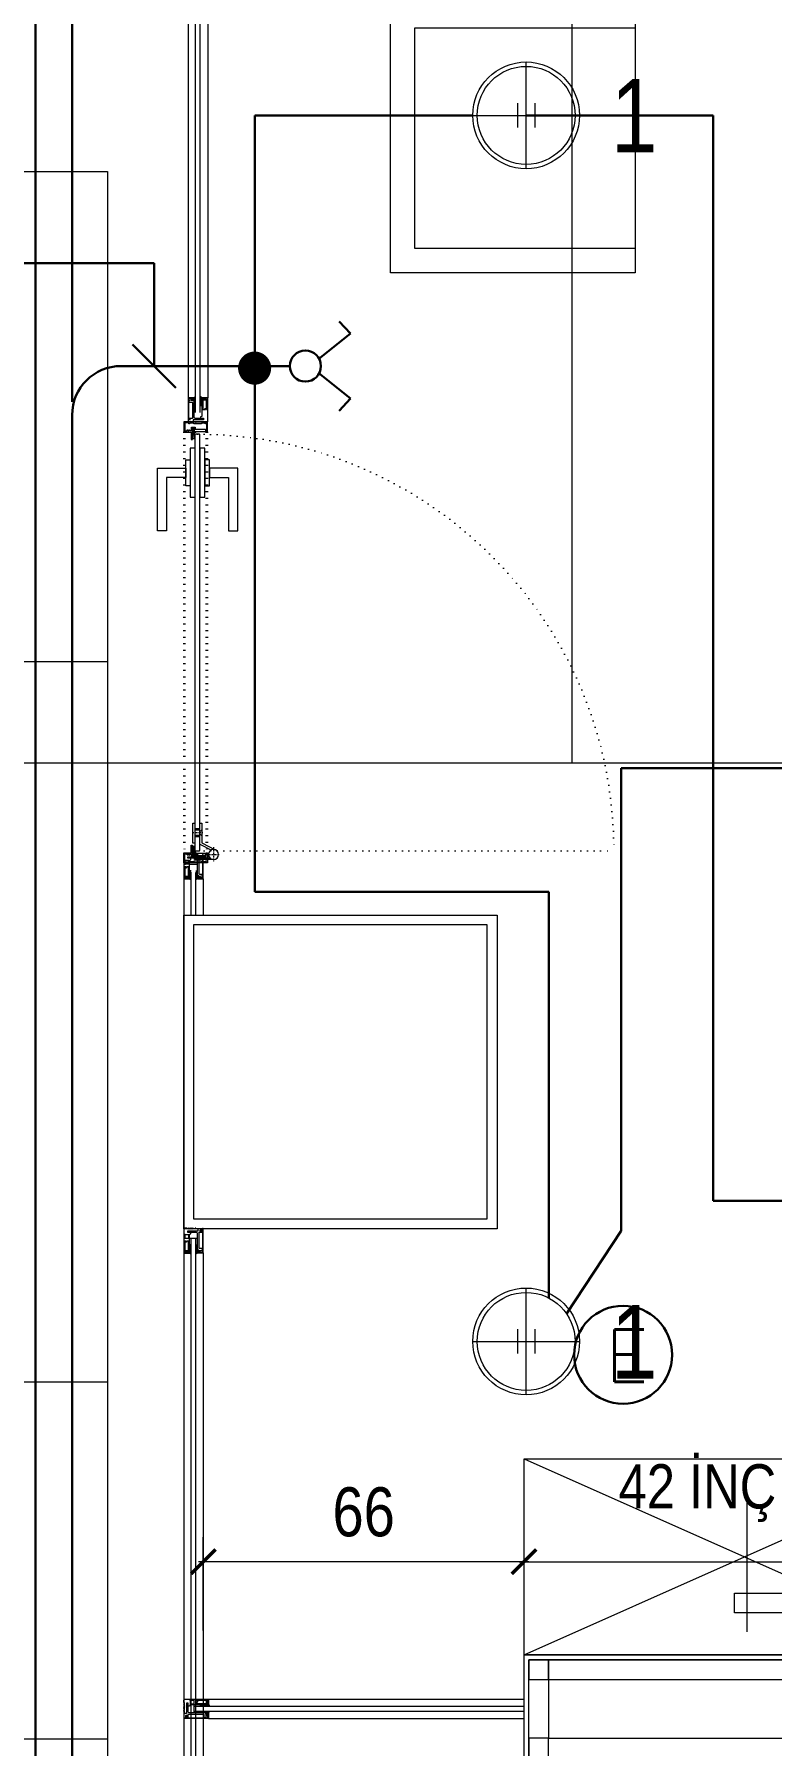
# Model space of a CAD drawing. Extents: x -9058 to 11890, y 0 to 7444.
# Drawn here: x 2442.5 to 2593.2, y 2808.3 to 3157.7 of the extents above; entities that cross this region are included whole.
import ezdxf
from ezdxf.enums import TextEntityAlignment as Align

# ---------------------------------------------------------------- set-up
doc = ezdxf.new("R2010")
doc.units = 0
doc.header["$LTSCALE"] = 10
doc.header["$MEASUREMENT"] = 0
doc.linetypes.add('DASHDOT', pattern=[1, 0.5, -0.25, 0, -0.25])
doc.linetypes.add('DOT2', pattern=[0.125, 0, -0.125])
doc.layers.get('0').update_dxf_attribs({"color": 9, "lineweight": 9})
for name, color, linetype, lineweight in [('01', 9, 'Continuous', 9), ('05', 9, 'Continuous', 9), ('06C', 9, 'Continuous', 9), ('06D', 9, 'Continuous', 9), ('07K', 8, 'Continuous', 9), ('10', 9, 'Continuous', 9), ('11', 9, 'Continuous', 9), ('14', 9, 'Continuous', 9), ('15', 9, 'Continuous', 9), ('20', 9, 'DOT2', 9), ('21_mahal200', 9, 'Continuous', 9), ('21_mahal200 @ 20', 9, 'Continuous', 9), ('31', 9, 'Continuous', 9), ('40A', 9, 'Continuous', 9), ('E-ACİL AYDINLATMA KİTİ', 7, 'Continuous', 30), ('E-KABLO', 7, 'Continuous', 30), ('E-KOMÜTATÖR ANAHTAR', 7, 'Continuous', 30), ('E-LİNYE', 7, 'Continuous', 30), ('E-YUKARI ÇIKAN HAT', 7, 'Continuous', 30)]:
    doc.layers.add(name, color=color, linetype=linetype, lineweight=lineweight)
doc.styles.add('Arial', font='arial.ttf', dxfattribs={"height": 2.5})
doc.styles.add('E-YAZI', font='txttw.shx')
doc.styles.add('MuuM_TEXT-STANDART', font='ARIALN.TTF')
doc.dimstyles.new('MuuM_DIM50', dxfattribs={"dimscale": 5, "dimtxt": 2, "dimasz": 1, "dimexe": 1, "dimexo": 1, "dimgap": 1, "dimtad": 1, "dimdec": 1, "dimrnd": 1, "dimdsep": 46, "dimtxsty": 'MuuM_TEXT-STANDART', "dimblk": 'ARCHTICK', "dimcen": 0, "dimdle": 0.2, "dimclrd": 256, "dimclre": 256, "dimclrt": 256, "dimadec": 0, "dimazin": 0, "dimtfac": 5, "dimtdec": 1, "dimtix": 1, "dimtmove": 2, "dimatfit": 3, "dimldrblk": 'DOT', "dimfxl": 5, "dimfxlon": 1, "dimtolj": 1, "dimlwd": -1, "dimlwe": -1, "dimarcsym": 0})
pattern_1 = [(45, (3387.24087, 5075.93023), (0.0883883476, -0.0883883476), []), (315, (3387.24087, 5075.93023), (-0.0883883476, -0.0883883476), [])]
pattern_2 = [(225, (-622.74313, -4865.77492), (-0.0883883476, 0.0883883476), []), (135, (-622.74313, -4865.77492), (0.0883883476, 0.0883883476), [])]

# ---------------------------------------------------------------- blocks, each defined once
blk = doc.blocks.new('0a_roomno2')
blk.add_lwpolyline([(30, -16), (0, -16), (0, 0), (30, 0)], close=True)
for points in [[(0, 0), (30, 0)], [(0, -5), (30, -5)], [(24, -5), (24, -16)]]:
    blk.add_lwpolyline(points)
at = {"layer": '40A'}
blk.add_lwpolyline([(0, 0), (30, 0)], dxfattribs=at)
at = {"style": 'Arial'}
blk.add_attdef('ODANO', (0, 1.505), '', height=3, dxfattribs=at)
blk.add_attdef('MEKANADI', text='', height=3, dxfattribs=at).set_placement((0.525, -4.75), align=Align.BOTTOM_LEFT)
at = {"style": 'MuuM_TEXT-STANDART', "width": 0.6}
for tag, p in [('YER01', (15, -7)), ('TAVAN01', (20.625, -7)), ('DUVAR01', (26.25, -7)), ('YER02', (15, -10.375)), ('TAVAN02', (20.625, -10.375)), ('DUVAR02', (26.25, -10.375)), ('YER03', (15, -13.75)), ('TAVAN03', (20.625, -13.75)), ('DUVAR03', (26.25, -13.75))]:
    blk.add_attdef(tag, text='', height=2.25, dxfattribs=at).set_placement(p, align=Align.MIDDLE_CENTER)
at = {"style": 'MuuM_TEXT-STANDART'}
blk.add_attdef('M2', text='', height=2.25, dxfattribs=at).set_placement((1.323, -7.805), align=Align.MIDDLE_LEFT)
at = {"style": 'MuuM_TEXT-STANDART', "width": 0.6}
blk.add_attdef('TEMIZTAVANYUKSEKLIGI', text='', height=2.25, dxfattribs=at).set_placement((2.7, -13.162), align=Align.MIDDLE_LEFT)
blk = doc.blocks.new('*U626')
at = {"layer": '21_mahal200 @ 20', "xscale": 20, "yscale": 20, "zscale": 20}
blk.add_blockref('0a_roomno2', (2072.35, 3328.89), dxfattribs=at)
blk = doc.blocks.new('profil')
at = {"layer": '10'}
h = blk.add_hatch(dxfattribs=at)
h.set_pattern_fill('NET', color=256, angle=495, style=0)
h.set_pattern_definition(pattern_1)
h.paths.add_polyline_path([(2783.08, 2903.22), (2783.02, 2903.22), (2782.98, 2903.33), (2782.98, 2903.38), (2783.01, 2903.38), (2783.01, 2903.5), (2782.72, 2903.5), (2782.72, 2903.38), (2782.75, 2903.38), (2782.71, 2903.22), (2782.62, 2903.23), (2782.45, 2902.86), (2782.56, 2902.86), (2782.56, 2902.9), (2782.72, 2903.1, 0.2599), (2782.8, 2902.86), (2783.04, 2902.86, 0.382682)])
h.paths.add_polyline_path([(2782.84, 2903.1), (2783.03, 2903.1, -2.16717)], flags=16)
h = blk.add_hatch(dxfattribs=at)
h.set_pattern_fill('NET', color=256, angle=495, style=0)
h.set_pattern_definition([(45, (3390.96807, 5084.14935), (0.0883883476, -0.0883883476), []), (315, (3390.96807, 5084.14935), (-0.0883883476, -0.0883883476), [])])
h.paths.add_polyline_path([(2784.25, 2903.18), (2784.25, 2902.86), (2783.21, 2902.86), (2783.21, 2903.18)])
h = blk.add_hatch(dxfattribs=at)
h.set_pattern_fill('NET', color=256, angle=495, style=0)
h.set_pattern_definition([(45, (3412.02047, 5081.69331), (0.0883883476, -0.0883883476), []), (315, (3412.02047, 5081.69331), (-0.0883883476, -0.0883883476), [])])
h.paths.add_polyline_path([(2787.7, 2903.43), (2787.7, 2902.36), (2787.52, 2902.36), (2787.52, 2903.43)])
h = blk.add_hatch(dxfattribs=at)
h.set_pattern_fill('NET', color=256, angle=495, style=0)
h.set_pattern_definition(pattern_1)
h.paths.add_polyline_path([(2783.08, 2901.46), (2783.02, 2901.46), (2782.98, 2901.35), (2782.98, 2901.3), (2783.01, 2901.3), (2783.01, 2901.18), (2782.72, 2901.18), (2782.72, 2901.3), (2782.75, 2901.3), (2782.71, 2901.46), (2782.62, 2901.45), (2782.45, 2901.82), (2782.56, 2901.82), (2782.56, 2901.78), (2782.72, 2901.59, -0.2599), (2782.8, 2901.82), (2783.04, 2901.82, -0.382682)])
h.paths.add_polyline_path([(2782.84, 2901.58), (2783.03, 2901.58, 2.16717)], flags=16)
h = blk.add_hatch(dxfattribs=at)
h.set_pattern_fill('NET', color=256, angle=495, style=0)
h.set_pattern_definition([(45, (3390.96807, 5077.64021), (0.0883883476, -0.0883883476), []), (315, (3390.96807, 5077.64021), (-0.0883883476, -0.0883883476), [])])
h.paths.add_polyline_path([(2784.25, 2901.82), (2784.25, 2901.53), (2783.21, 2901.53), (2783.21, 2901.82)])
for points in [[(2782.61, 2903.22), (2782.45, 2902.86)], [(2782.72, 2903.1), (2782.56, 2902.9), (2782.56, 2902.86)], [(2782.99, 2903.5), (2782.72, 2903.5)], [(2784.87, 2903.91), (2785.03, 2903.91), (2785.03, 2904.14), (2782.83, 2904.14), (2782.83, 2903.91), (2783.13, 2903.91), (2783.13, 2903.37), (2785.03, 2903.37)], [(2783.21, 2903.18), (2783.21, 2903.18), (2783.21, 2902.84)], [(2784.25, 2902.84), (2784.25, 2903.18)], [(2785.62, 2903.18), (2785.62, 2901.53)], [(2787.52, 2903.43), (2787.7, 2903.43), (2787.7, 2902.36)], [(2782.62, 2901.45), (2782.45, 2901.82)], [(2782.72, 2901.59), (2782.56, 2901.78), (2782.56, 2901.82)], [(2782.78, 2900.5), (2782.78, 2900.95), (2783.09, 2900.95), (2783.09, 2901.24), (2783.18, 2901.24), (2783.08, 2901.46), (2783.02, 2901.46), (2782.98, 2901.35), (2782.98, 2901.3), (2783.01, 2901.3), (2783.01, 2901.06), (2782.72, 2901.06), (2782.72, 2901.3), (2782.75, 2901.3), (2782.71, 2901.46), (2782.62, 2901.45), (2782.63, 2900.34), (2787.59, 2900.34)], [(2783.01, 2901.18), (2782.72, 2901.18)], [(2783.18, 2901.24), (2783.21, 2901.24), (2783.21, 2901.84)], [(2784.25, 2901.84), (2784.25, 2901.53)], [(2787.52, 2902.36), (2787.7, 2902.36)]]:
    blk.add_lwpolyline(points, dxfattribs=at)
for points in [[(2787.52, 2901.37), (2787.52, 2901.89), (2787.7, 2901.89), (2787.7, 2902.03), (2787.52, 2902.03), (2787.52, 2903.67), (2787.7, 2903.67), (2787.7, 2904.1), (2787.58, 2904.1), (2787.58, 2904.34), (2782.61, 2904.34), (2782.61, 2903.22), (2782.72, 2903.22), (2782.76, 2903.4), (2782.71, 2903.4), (2782.71, 2903.77), (2782.99, 2903.77), (2782.99, 2903.22), (2783.14, 2903.22), (2783.18, 2903.18), (2786.43, 2903.18), (2786.5, 2902.88), (2786.8, 2902.88), (2786.8, 2903.49), (2787.12, 2903.49), (2787.12, 2901.37)], [(2785.67, 2903.32), (2786.35, 2903.32), (2786.35, 2904.02), (2786.42, 2904.06), (2786.42, 2904.14), (2785.61, 2904.14), (2785.61, 2904.01), (2785.67, 2903.95)]]:
    blk.add_lwpolyline(points, close=True, dxfattribs=at)
for points in [[(2783.03, 2903.1), (2782.84, 2903.1, 1)], [(2785.03, 2903.37), (2785.03, 2903.79), (2784.87, 2903.79, -1), (2784.87, 2903.91, 1)], [(2787.13, 2900.85), (2787.13, 2900.49), (2782.81, 2900.49), (2782.81, 2900.46, -0.561743), (2782.73, 2900.45, -0.595966), (2782.78, 2900.5, 2.204878)], [(2783.03, 2901.58), (2782.84, 2901.58, -1)], [(2783.09, 2901.24), (2783.21, 2900.66, 0.833203), (2783.52, 2900.66, 0.447088)], [(2783.21, 2901.53), (2786.47, 2901.53, 0.414214), (2786.8, 2901.86), (2786.8, 2902.88)], [(2783.52, 2900.66), (2783.52, 2901.11, -0.414214), (2783.63, 2901.22), (2786.88, 2901.22), (2786.88, 2900.49)], [(2787.59, 2900.34), (2787.59, 2900.49), (2787.25, 2900.49), (2787.25, 2900.97, 1), (2787.04, 2900.97)], [(2787.04, 2900.97, 0.305404), (2787.13, 2900.85, 5.773092)]]:
    blk.add_lwpolyline(points, format="xyb", dxfattribs=at)
for centre, radius, start, end in [((2782.97, 2903.05), 0.253, 168.6676, 234.1258), ((2782.93, 2903.02), 0.125, 139.5402, 40.4598), ((2782.86, 2903.06), 0.273, 305.9738, 36.4289), ((2782.97, 2901.64), 0.253, 125.8742, 191.3324), ((2782.93, 2901.66), 0.125, 319.5402, 220.4598), ((2782.86, 2901.62), 0.273, 323.5711, 54.0262)]:
    blk.add_arc(centre, radius, start, end, dxfattribs=at)
blk = doc.blocks.new('g-kapı kolu-p')
for points in [[(11.85, 8.21), (-0.95, 8.21), (-0.95, 2.41), (0.95, 2.41), (0.95, 6.31), (11.85, 6.31), (11.85, 8.21)], [(11.85, -8.21), (-0.95, -8.21), (-0.95, -2.41), (0.95, -2.41), (0.95, -6.31), (11.85, -6.31), (11.85, -8.21)]]:
    blk.add_lwpolyline(points)
for points in [[(-5, 0.5), (5, 0.5), (5, 1.5), (-5, 1.5)], [(-2.65, 1.5), (2.65, 1.5), (2.65, 2.41), (-2.65, 2.41)], [(-5, -1.5), (5, -1.5), (5, -0.5), (-5, -0.5)], [(-2.65, -1.5), (2.65, -1.5), (2.65, -2.41), (-2.65, -2.41)]]:
    blk.add_lwpolyline(points, close=True)
blk = doc.blocks.new('k-cambölme-kapı-p')
at = {"layer": '10'}
h = blk.add_hatch(dxfattribs=at)
h.set_pattern_fill('NET', color=256, angle=135, style=0)
h.set_pattern_definition([(135, (3753.7029, 560.85184), (-0.0883883476, -0.0883883476), []), (225, (3753.7029, 560.85184), (0.0883883476, -0.0883883476), [])])
h.paths.add_polyline_path([(2.08, -0.06), (2.08, 0.02), (2.07, 0.04), (2.05, 0.07), (2.01, 0.09), (1.98, 0.1), (1.97, 0.1), (1.97, -0.29), (1.94, -0.29), (1.94, -0.43), (1.88, -0.49), (1.67, -0.49), (1.82, -0.29), (1.73, -0.29), (1.53, -0.5), (1.44, -0.5), (1.62, -0.32), (1.62, -0.29), (1.51, -0.29), (1.34, -0.42), (1.32, -0.44), (1.3, -0.48), (1.29, -0.51), (1.26, -0.57), (1.26, -0.31), (1.32, -0.29), (1.23, -0.29), (1.23, -0.53), (1.23, -0.59), (1.24, -0.62), (1.26, -0.64), (3.47, -0.64), (3.47, -0.58), (3.38, -0.35), (3.38, -0.3), (3.42, -0.25), (3.42, -0.2), (3.38, -0.16), (2.73, -0.16), (2.74, -0.2), (2.91, -0.2, -1), (2.91, -0.25)])
h.paths.add_polyline_path([(2.05, -0.18), (2.05, -0.21), (2.08, -0.23), (2.11, -0.24), (2.15, -0.25), (2.95, -0.27), (2.92, -0.29), (2.55, -0.29), (2.54, -0.31), (2.52, -0.33), (2.5, -0.34), (2.48, -0.34), (2.46, -0.34), (2.44, -0.32), (2.42, -0.3), (2.08, -0.3), (1.99, -0.11), (1.99, -0.07), (2.05, -0.07)], flags=16)
h.paths.add_polyline_path([(2.41, -0.34), (2.51, -0.5), (2.08, -0.5), (2.08, -0.34)], flags=16)
h.paths.add_polyline_path([(2.55, -0.33), (2.89, -0.33), (2.94, -0.33), (3.28, -0.34, 0.166992), (3.34, -0.55), (2.72, -0.55), (2.55, -0.36)], flags=16)
h.paths.add_polyline_path([(3.02, -0.22), (3.02, -0.2), (3.33, -0.2, 0.10606), (3.29, -0.33), (3.01, -0.27)], flags=16)
h = blk.add_hatch(dxfattribs=at)
h.set_pattern_fill('NET', color=256, angle=135, style=0)
h.set_pattern_definition([(45, (474.94443, 2280.71206), (0.0883883476, -0.0883883476), []), (315, (474.94443, 2280.71206), (-0.0883883476, -0.0883883476), [])])
h.paths.add_polyline_path([(87.27, -0.16), (87.26, -0.2), (87.09, -0.2, 1), (87.09, -0.25), (87.92, -0.25), (87.92, -0.01), (87.93, 0.03), (87.96, 0.05), (88, 0.07), (88.03, 0.07), (88.03, -0.29), (88.06, -0.29), (88.06, -0.43), (88.12, -0.49), (88.33, -0.49), (88.18, -0.29), (88.27, -0.29), (88.47, -0.5), (88.56, -0.5), (88.38, -0.32), (88.38, -0.29), (88.49, -0.29), (88.66, -0.42), (88.68, -0.44), (88.7, -0.48), (88.71, -0.51), (88.74, -0.57), (88.74, -0.31), (88.68, -0.29), (88.77, -0.29), (88.77, -0.53), (88.77, -0.59), (88.76, -0.62), (88.74, -0.64), (86.53, -0.64), (86.53, -0.58), (86.62, -0.35), (86.62, -0.3), (86.58, -0.25), (86.58, -0.2), (86.62, -0.16)])
h.paths.add_polyline_path([(87.28, -0.55), (87.45, -0.36), (87.45, -0.33), (87.11, -0.33), (87.06, -0.33), (87.03, -0.31), (86.99, -0.27), (86.98, -0.22), (86.98, -0.2), (86.67, -0.2, -0.292264), (86.66, -0.55)], flags=16)
h.paths.add_polyline_path([(87.48, -0.51), (87.59, -0.51), (87.53, -0.43)], flags=16)
h.paths.add_polyline_path([(87.56, -0.4), (87.69, -0.5), (87.92, -0.5), (87.92, -0.34), (87.59, -0.34)], flags=16)
h.paths.add_polyline_path([(87.62, -0.53), (87.71, -0.62), (87.71, -0.53)], flags=16)
at = {"layer": '10', "linetype": 'DASHDOT', "ltscale": 0.05}
for points in [[(3.22, 3.63), (0.2, 3.63)], [(1.71, 2.14), (1.71, 4.9)], [(6.13, 1.44), (6.13, -0.55)]]:
    blk.add_lwpolyline(points, dxfattribs=at)
at = {"layer": '10'}
for points in [[(0.69, 3.63), (0.69, 2.44)], [(4.07, 1.27), (2.67, 3.99)], [(1.82, 2.27), (0.16, 2.27), (0.16, 2.03), (0.38, 2.03), (0.38, 1.92), (0.22, 1.92), (0.22, 1.16), (0.35, 1.16), (0.35, -0.41), (0.22, -0.41), (0.22, -1.23), (0.36, -1.23), (0.36, -1.38), (0.16, -1.38), (0.16, -2.24), (1.82, -2.24), (1.82, -1.72), (1.62, -1.72), (1.62, -1.58), (1.82, -1.58), (1.82, -1.37), (1.61, -1.37), (1.61, -1.24), (1.74, -1.24), (1.74, -0.85), (1.06, -0.85), (1.06, -0.13), (1.5, -0.13), (1.5, 1.92), (1.57, 2.03), (1.82, 2.03), (1.82, 2.27)], [(0.69, 2.27), (0.69, -0.24), (1.06, -0.24)], [(1.06, 2.44), (1.06, 2.86)], [(1.06, -0.13), (1.06, 2.27)], [(1.5, 1.92), (1.06, 1.92)], [(1.17, 1.92), (1.17, -0.13)], [(2.91, -0.25), (2.08, -0.06), (2.08, 0.02), (2.07, 0.04), (2.05, 0.07), (2.01, 0.09), (1.98, 0.1), (1.97, 0.1)], [(3.84, 0.88), (2.63, 3.22)], [(8.14, 0.88), (8.14, 1.27), (4.07, 1.27)], [(5.3, 0.88), (5.3, -0.16)], [(5.5, 1.27), (5.77, 0.97), (5.77, 0.88)], [(5.59, 0.88), (5.59, -0.16)], [(6.76, 1.27), (6.49, 0.97), (6.49, 0.88)], [(6.67, 0.88), (6.67, -0.16)], [(6.96, 0.88), (6.96, -0.16)], [(87.09, -0.25), (87.92, -0.25), (87.92, -0.01), (87.93, 0.03), (87.96, 0.05), (88, 0.07), (88.03, 0.07)], [(88.18, 2.27), (89.84, 2.27), (89.84, 2.03), (89.62, 2.03), (89.62, 1.92), (89.78, 1.92), (89.78, 1.16), (89.65, 1.16), (89.65, -0.41), (89.78, -0.41), (89.78, -1.23), (89.64, -1.23), (89.64, -1.38), (89.84, -1.38), (89.84, -2.24), (88.18, -2.24), (88.18, -1.72), (88.38, -1.72), (88.38, -1.58), (88.18, -1.58), (88.18, -1.37), (88.39, -1.37), (88.39, -1.24), (88.26, -1.24), (88.26, -0.85), (88.94, -0.85), (88.94, -0.13), (88.5, -0.13), (88.5, 1.92), (88.43, 2.03), (88.18, 2.03), (88.18, 2.27)], [(2.05, -0.89), (3.59, -0.89), (3.59, -0.64), (1.23, -0.64), (1.23, -0.29), (1.97, -0.29)], [(1.62, -0.29), (1.62, -0.32), (1.44, -0.5), (1.53, -0.5), (1.73, -0.29)], [(1.82, -0.29), (1.67, -0.49), (1.88, -0.49), (1.94, -0.43), (1.94, -0.29)], [(3.34, -0.55), (2.72, -0.55), (2.55, -0.36), (2.55, -0.33), (2.89, -0.33), (2.94, -0.33)], [(3.28, -0.34), (3.28, -0.34), (2.94, -0.33)], [(3.01, -0.27), (3.02, -0.22), (3.02, -0.2), (3.33, -0.2)], [(3.01, -0.27), (3.29, -0.33), (3.29, -0.33)], [(4.06, -0.16), (4.06, -0.55), (8.14, -0.55)], [(8.14, -0.55), (8.14, -0.16)], [(87.95, -0.89), (86.41, -0.89), (86.41, -0.64), (88.77, -0.64), (88.77, -0.29), (88.03, -0.29)], [(87.59, -0.51), (87.53, -0.43), (87.48, -0.51), (87.59, -0.51)], [(88.18, -0.29), (88.33, -0.49), (88.12, -0.49), (88.06, -0.43), (88.06, -0.29)], [(88.38, -0.29), (88.38, -0.32), (88.56, -0.5), (88.47, -0.5), (88.27, -0.29)]]:
    blk.add_lwpolyline(points, dxfattribs=at)
for points in [[(1.97, -0.29), (1.97, 2.13), (2.05, 2.13), (2.05, 2.28, 0.414214), (1.89, 2.44), (0.08, 2.44, 0.414214), (0, 2.36), (0, -2.36, 0.414214), (0.08, -2.44), (2.05, -2.44), (2.05, -2.25), (2.05, -2.23), (2.05, -2.23), (2.05, -2.23), (2.05, -2.23), (2.05, -2.23), (2.05, -0.89)], [(88.03, -0.29), (88.03, 2.13), (87.95, 2.13), (87.95, 2.28, -0.414214), (88.11, 2.44), (89.92, 2.44, -0.414214), (90, 2.36), (90, -2.36, -0.414214), (89.92, -2.44), (87.95, -2.44), (87.95, -2.25), (87.95, -2.23), (87.95, -2.23), (87.95, -2.23), (87.95, -2.23), (87.95, -2.23), (87.95, -0.89)], [(1.51, -0.29), (1.34, -0.42), (1.32, -0.44), (1.3, -0.48), (1.29, -0.51), (1.26, -0.57), (1.26, -0.31), (1.32, -0.29), (1.23, -0.29), (1.23, -0.53), (1.23, -0.59), (1.24, -0.62), (1.26, -0.64), (3.47, -0.64), (3.47, -0.58), (3.38, -0.35), (3.38, -0.3), (3.42, -0.25), (3.42, -0.2), (3.38, -0.16), (2.73, -0.16), (2.74, -0.2), (2.91, -0.2, -1), (2.91, -0.25, -1)], [(88.49, -0.29), (88.66, -0.42), (88.68, -0.44), (88.7, -0.48), (88.71, -0.51), (88.74, -0.57), (88.74, -0.31), (88.68, -0.29), (88.77, -0.29), (88.77, -0.53), (88.77, -0.59), (88.76, -0.62), (88.74, -0.64), (86.53, -0.64), (86.53, -0.58), (86.62, -0.35), (86.62, -0.3), (86.58, -0.25), (86.58, -0.2), (86.62, -0.16), (87.27, -0.16), (87.26, -0.2), (87.09, -0.2, 1), (87.09, -0.25, 1)], [(86.66, -0.55), (87.28, -0.55), (87.45, -0.36), (87.45, -0.33), (87.11, -0.33), (87.06, -0.33), (87.03, -0.31), (86.99, -0.27), (86.98, -0.22), (86.98, -0.2), (86.67, -0.2, 1)]]:
    blk.add_lwpolyline(points, format="xyb", dxfattribs=at)
for points in [[(1.99, -0.07), (2.05, -0.07), (2.05, -0.18), (2.05, -0.21), (2.08, -0.23), (2.11, -0.24), (2.15, -0.25), (2.95, -0.27), (2.92, -0.29), (2.55, -0.29), (2.54, -0.31), (2.52, -0.33), (2.5, -0.34), (2.48, -0.34), (2.46, -0.34), (2.44, -0.32), (2.42, -0.3), (2.08, -0.3), (1.99, -0.11)], [(2.08, -0.5), (2.08, -0.34), (2.41, -0.34), (2.51, -0.5), (2.51, -0.5)], [(87.92, -0.5), (87.92, -0.34), (87.59, -0.34), (87.56, -0.4), (87.69, -0.5)], [(87.62, -0.53), (87.71, -0.53), (87.71, -0.62)]]:
    blk.add_lwpolyline(points, close=True, dxfattribs=at)
blk.add_circle((1.71, 3.65), 1.02, dxfattribs=at)
for centre, start, end in [((3.6, -0.37), 176.143, 214.0649), ((3.6, -0.37), 148.8979, 173.1144), ((86.4, -0.37), 325.9351, 31.1021)]:
    blk.add_arc(centre, 0.322, start, end, dxfattribs=at)
at = {"layer": '15', "linetype": 'DOT2'}
blk.add_lwpolyline([(2.48, 0.36), (2.48, 85.36)], dxfattribs=at)
at = {"layer": '15'}
blk.add_lwpolyline([(2.58, 0.88), (87.42, 0.88), (87.52, 0.78), (87.52, -0.05), (87.42, -0.16), (2.58, -0.16), (2.58, -0.16), (2.48, -0.05), (2.48, 0.78), (2.58, 0.88)], dxfattribs=at)
at = {"layer": '15', "linetype": 'DOT2'}
blk.add_arc((2.48, 0.36), 85.04, 0, 90, dxfattribs=at)
at = {"layer": '20'}
for p, q in [((87.95, 2.43), (2.05, 2.43)), ((87.95, 2.13), (2.05, 2.13)), ((87.95, -2.23), (2.05, -2.23)), ((87.95, -2.44), (2.05, -2.44))]:
    blk.add_line(p, q, dxfattribs=at)
at = {"layer": '06C', "xscale": -1}
blk.add_blockref('g-kapı kolu-p', (79.64, 0.38), dxfattribs=at)
blk = doc.blocks.new('*U640')
at = {"layer": '21_mahal200 @ 20', "xscale": 20, "yscale": 20, "zscale": 20}
blk.add_blockref('0a_roomno2', (1857.47, 2882.62), dxfattribs=at)
blk = doc.blocks.new('p-porsche_mobilya_3')
for points in [[(2609.73, 4465.4), (2609.73, 4285.4), (2514.73, 4285.4), (2514.73, 4465.4)], [(2514.73, 4465.4), (2654.73, 4465.4), (2654.73, 4420.4), (2609.73, 4420.4)], [(2484.59, 4377.5), (2439.59, 4377.5), (2439.59, 4422.5), (2484.59, 4422.5)], [(2609.73, 4420.4), (2514.73, 4420.4), (2514.73, 4420.4)]]:
    blk.add_lwpolyline(points)
for points in [[(2609.73, 4420.4), (2654.73, 4420.4), (2654.73, 4465.4), (2514.73, 4465.4), (2514.73, 4285.4), (2609.73, 4285.4)], [(2434.59, 4427.5), (2484.59, 4427.5), (2484.59, 4372.5), (2434.59, 4372.5)]]:
    blk.add_lwpolyline(points, close=True)
blk = doc.blocks.new('*U641')
at = {"layer": '21_mahal200 @ 20', "xscale": 20, "yscale": 20, "zscale": 20}
blk.add_blockref('0a_roomno2', (1857.47, 3129.66), dxfattribs=at)
blk = doc.blocks.new('dfsdfsdfsdaaa')
at = {"layer": '10'}
for points in [[(1902.06, -1516.14), (1902.06, -1520.14), (1906.06, -1520.14), (1906.06, -1516.14)], [(1906.06, -1520.14), (1961.06, -1520.14), (1961.06, -1516.14), (1906.06, -1516.14)], [(1961.06, -1516.14), (1961.06, -1520.14), (1965.06, -1520.14), (1965.06, -1516.14)], [(1965.06, -1520.14), (2021.06, -1520.14), (2021.06, -1516.14), (1965.06, -1516.14)], [(2021.06, -1516.14), (2021.06, -1520.14), (2025.06, -1520.14), (2025.06, -1516.14)], [(2025.06, -1520.14), (2076.06, -1520.14), (2076.06, -1516.14), (2025.06, -1516.14)], [(2076.06, -1516.14), (2076.06, -1520.14), (2080.06, -1520.14), (2080.06, -1516.14)], [(1902.06, -1520.14), (1906.06, -1520.14), (1906.06, -1532.14), (1902.06, -1532.14)], [(1961.06, -1520.14), (1965.06, -1520.14), (1965.06, -1532.14), (1961.06, -1532.14)], [(2021.06, -1520.14), (2025.06, -1520.14), (2025.06, -1532.14), (2021.06, -1532.14)], [(2076.06, -1520.14), (2080.06, -1520.14), (2080.06, -1532.14), (2076.06, -1532.14)], [(1902.06, -1532.14), (1902.06, -1536.14), (1906.06, -1536.14), (1906.06, -1532.14)], [(1906.06, -1532.14), (1961.06, -1532.14), (1961.06, -1536.14), (1906.06, -1536.14)], [(1961.06, -1532.14), (1961.06, -1536.14), (1965.06, -1536.14), (1965.06, -1532.14)], [(1965.06, -1532.14), (2021.06, -1532.14), (2021.06, -1536.14), (1965.06, -1536.14)], [(2021.06, -1532.14), (2021.06, -1536.14), (2025.06, -1536.14), (2025.06, -1532.14)], [(2025.06, -1532.14), (2076.06, -1532.14), (2076.06, -1536.14), (2025.06, -1536.14)], [(2076.06, -1532.14), (2076.06, -1536.14), (2080.06, -1536.14), (2080.06, -1532.14)]]:
    blk.add_lwpolyline(points, close=True, dxfattribs=at)
at = {"layer": '11'}
for points in [[(1901.06, -1515.14), (2081.06, -1515.14), (2081.06, -1537.14), (1901.06, -1537.14)], [(1902.06, -1516.14), (2080.06, -1516.14), (2080.06, -1536.14), (1902.06, -1536.14)]]:
    blk.add_lwpolyline(points, close=True, dxfattribs=at)
blk = doc.blocks.new('_ArchTick')
at = {"color": 0, "linetype": 'ByBlock', "const_width": 0.15}
blk.add_lwpolyline([(-0.5, -0.5), (0.5, 0.5)], dxfattribs=at)
blk = doc.blocks.new('*D377')
at = {"transparency": 16777216}
for p, q in [((2477.06, 2831.87), (2477.06, 2850.91)), ((2542.56, 2831.87), (2542.56, 2850.91)), ((2543.56, 2845.91), (2476.06, 2845.91))]:
    blk.add_line(p, q, dxfattribs=at)
at = {"transparency": 16777216, "xscale": 5, "yscale": 5, "zscale": 5, "rotation": 180}
blk.add_blockref('_ArchTick', (2477.06, 2845.91), dxfattribs=at)
at = {"transparency": 16777216, "xscale": 5, "yscale": 5, "zscale": 5}
blk.add_blockref('_ArchTick', (2542.56, 2845.91), dxfattribs=at)
at = {"transparency": 16777216, "insert": (2509.81, 2856.02), "char_height": 10, "attachment_point": 5, "style": 'MuuM_TEXT-STANDART'}
blk.add_mtext('\\A1;66', dxfattribs=at)
blk = doc.blocks.new('_Dot')
at = {"color": 0, "linetype": 'ByBlock', "lineweight": -2}
blk.add_line((-0.5, 0), (-1, 0), dxfattribs=at)
at = {"color": 0, "linetype": 'ByBlock', "const_width": 0.5}
blk.add_lwpolyline([(-0.25, 0, 1), (0.25, 0, 1)], format="xyb", close=True, dxfattribs=at)
blk = doc.blocks.new('DOT')
at = {"color": 0, "linetype": 'ByBlock'}
blk.add_line((-0.5, 0), (-1, 0), dxfattribs=at)
at = {"color": 0, "linetype": 'ByBlock', "const_width": 0.5}
blk.add_lwpolyline([(-0.25, 0, 1), (0.25, 0, 1)], format="xyb", close=True, dxfattribs=at)
blk = doc.blocks.new('*D378')
at = {"transparency": 16777216}
for p, q in [((2542.56, 2831.87), (2542.56, 2850.91)), ((2722.56, 2831.87), (2722.56, 2850.91)), ((2541.56, 2845.91), (2723.56, 2845.91))]:
    blk.add_line(p, q, dxfattribs=at)
at = {"transparency": 16777216, "xscale": 5, "yscale": 5, "zscale": 5, "rotation": 180}
blk.add_blockref('_ArchTick', (2542.56, 2845.91), dxfattribs=at)
at = {"transparency": 16777216, "xscale": 5, "yscale": 5, "zscale": 5}
blk.add_blockref('_ArchTick', (2722.56, 2845.91), dxfattribs=at)
at = {"transparency": 16777216, "insert": (2632.56, 2856.02), "char_height": 10, "attachment_point": 5, "style": 'MuuM_TEXT-STANDART'}
blk.add_mtext('\\A1;180', dxfattribs=at)
blk = doc.blocks.new('zazazas')
at = {"layer": '05'}
for points in [[(1478.24, 2878.15), (1518.24, 2878.15), (1518.24, 2788.15), (1478.24, 2788.15)], [(1478.24, 2788.15), (1518.24, 2788.15), (1518.24, 2698.15), (1478.24, 2698.15)]]:
    blk.add_lwpolyline(points, close=True, dxfattribs=at)
for points in [[(1478.24, 2878.15), (1518.24, 2788.15)], [(1518.24, 2878.15), (1478.24, 2788.15)], [(1478.24, 2788.15), (1518.24, 2698.15)], [(1478.24, 2698.15), (1518.24, 2788.15)]]:
    blk.add_lwpolyline(points, dxfattribs=at)
blk = doc.blocks.new('0_downlight')
for p, q in [((0, -10.9), (0, 10.9)), ((-10.9, 0), (10.9, 0)), ((-1.75, 2.5), (-1.75, -2.5)), ((-1.75, 0), (1.75, 0)), ((1.75, 2.5), (1.75, -2.5))]:
    blk.add_line(p, q)
for radius in [10.9, 10]:
    blk.add_circle((0, 0), radius)
blk = doc.blocks.new('100_KOMÜTATÖR ANAHTAR')
at = {"layer": 'E-KOMÜTATÖR ANAHTAR', "color": 4}
for p, q in [((-1.695, 5.522), (-2.326, 4.922)), ((-0.372, 3.863), (-1.695, 5.522)), ((0.372, 3.863), (1.695, 5.522)), ((1.695, 5.522), (2.326, 4.922)), ((0, 2.353), (0, 0))]:
    blk.add_line(p, q, dxfattribs=at)
blk.add_circle((0, 3.163), 0.81, dxfattribs=at)
blk = doc.blocks.new('100_ACİL AYDINLATMA KİTİ')
at = {"layer": 'E-ACİL AYDINLATMA KİTİ', "color": 3}
blk.add_circle((0, 0), 1.251, dxfattribs=at)
at = {"layer": 'E-ACİL AYDINLATMA KİTİ', "color": 3, "style": 'E-YAZI'}
blk.add_text('E', height=1.34, dxfattribs=at).set_placement((-0.448, -0.694))

msp = doc.modelspace()

# ---------------------------------------------------------------- hatches: boundary and pattern name
at = {"layer": '10'}
h = msp.add_hatch(dxfattribs=at)
h.set_pattern_fill('NET', color=256, angle=315, style=0)
h.set_pattern_definition(pattern_2)
h.paths.add_polyline_path([(2475.06, 3083.04), (2475.06, 3083.09), (2474.95, 3083.13), (2474.91, 3083.13), (2474.91, 3083.11), (2474.78, 3083.11), (2474.78, 3083.4), (2474.91, 3083.4), (2474.91, 3083.36), (2475.06, 3083.41), (2475.05, 3083.49), (2475.42, 3083.67), (2475.42, 3083.56), (2475.38, 3083.56), (2475.19, 3083.4, -0.2599), (2475.42, 3083.32), (2475.42, 3083.07, -0.382682)])
h.paths.add_polyline_path([(2475.18, 3083.28), (2475.18, 3083.09, 2.16717)], flags=16)
h = msp.add_hatch(dxfattribs=at)
h.set_pattern_fill('NET', color=256, angle=315, style=0)
h.set_pattern_definition([(225, (-626.47033, -4867.4849), (-0.0883883476, 0.0883883476), []), (135, (-626.47033, -4867.4849), (0.0883883476, 0.0883883476), [])])
h.paths.add_polyline_path([(2475.42, 3081.87), (2475.13, 3081.87), (2475.13, 3082.9), (2475.42, 3082.9)])
h = msp.add_hatch(dxfattribs=at)
h.set_pattern_fill('NET', color=256, angle=315, style=0)
h.set_pattern_definition(pattern_2)
h.paths.add_polyline_path([(2476.83, 3083.04), (2476.83, 3083.09), (2476.93, 3083.13), (2476.98, 3083.13), (2476.98, 3083.11), (2477.1, 3083.11), (2477.1, 3083.4), (2476.98, 3083.4), (2476.98, 3083.36), (2476.83, 3083.41), (2476.84, 3083.49), (2476.46, 3083.67), (2476.46, 3083.56), (2476.51, 3083.56), (2476.7, 3083.4, 0.2599), (2476.46, 3083.32), (2476.46, 3083.07, 0.382682)])
h.paths.add_polyline_path([(2476.7, 3083.28), (2476.7, 3083.09, -2.16717)], flags=16)
h = msp.add_hatch(dxfattribs=at)
h.set_pattern_fill('NET', color=256, angle=315, style=0)
h.set_pattern_definition([(225, (-626.47033, -4873.99405), (-0.0883883476, 0.0883883476), []), (135, (-626.47033, -4873.99405), (0.0883883476, 0.0883883476), [])])
h.paths.add_polyline_path([(2476.78, 3081.87), (2476.46, 3081.87), (2476.46, 3082.9), (2476.78, 3082.9)])

# ---------------------------------------------------------------- linework, layer by layer
msp.add_lwpolyline([(2588.15, 2831.6), (2588.15, 2858.87)])
at = {"layer": '01'}
msp.add_lwpolyline([(2475.06, 2915.87), (2535.06, 2915.87), (2535.06, 2975.87), (2475.06, 2975.87)], close=True, dxfattribs=at)
at = {"layer": '05', "color": 1}
msp.add_lwpolyline([(2679.56, 2835.47), (2585.56, 2835.47), (2585.56, 2839.47), (2679.56, 2839.47), (2679.56, 2835.47)], dxfattribs=at)
at = {"layer": '06D'}
for p, q in [((2473.95, 3213.49), (2473.95, 3083.49)), ((2477.95, 3213.49), (2477.95, 3083.49)), ((2473.06, 2985.29), (2473.06, 2365.87)), ((2477.06, 2985.3), (2477.06, 2977.87)), ((2477.06, 2908.92), (2477.06, 2369.87)), ((2478.13, 2817.87), (2542.56, 2817.87)), ((2478.13, 2813.87), (2542.56, 2813.87))]:
    msp.add_line(p, q, dxfattribs=at)
at = {"layer": '10'}
for points in [[(2474.1, 3083.34), (2474.55, 3083.34), (2474.55, 3083.02), (2474.84, 3083.02), (2474.84, 3082.94), (2475.06, 3083.04), (2475.06, 3083.09), (2474.95, 3083.13), (2474.91, 3083.13), (2474.91, 3083.11), (2474.66, 3083.11), (2474.66, 3083.4), (2474.91, 3083.4), (2474.91, 3083.36), (2475.06, 3083.41), (2475.05, 3083.49), (2473.95, 3083.49), (2473.95, 3078.53)], [(2474.78, 3083.11), (2474.78, 3083.4)], [(2474.84, 3082.94), (2474.84, 3082.9), (2475.44, 3082.9)], [(2475.05, 3083.49), (2475.42, 3083.67)], [(2475.44, 3081.87), (2475.13, 3081.87)], [(2475.19, 3083.4), (2475.38, 3083.56), (2475.42, 3083.56)], [(2476.78, 3082.9), (2476.78, 3082.9), (2476.44, 3082.9)], [(2476.44, 3081.87), (2476.78, 3081.87)], [(2476.82, 3083.5), (2476.46, 3083.67)], [(2476.7, 3083.4), (2476.51, 3083.56), (2476.46, 3083.56)], [(2477.51, 3081.24), (2477.51, 3081.09), (2477.74, 3081.09), (2477.74, 3083.29), (2477.51, 3083.29), (2477.51, 3082.99), (2476.97, 3082.99), (2476.97, 3081.09)], [(2477.1, 3083.13), (2477.1, 3083.4)]]:
    msp.add_lwpolyline(points, dxfattribs=at)
for points in [[(2474.45, 3078.99), (2474.09, 3078.99), (2474.09, 3083.3), (2474.06, 3083.3, -0.561743), (2474.05, 3083.39, -0.595966), (2474.1, 3083.34, 2.204878)], [(2474.27, 3082.59), (2474.72, 3082.59, -0.414214), (2474.82, 3082.49), (2474.82, 3079.24), (2474.09, 3079.24)], [(2474.84, 3083.02), (2474.26, 3082.91, 0.833203), (2474.27, 3082.59, 0.447088)], [(2475.13, 3082.9), (2475.13, 3079.65, 0.414214), (2475.46, 3079.32), (2476.49, 3079.32)], [(2475.18, 3083.09), (2475.18, 3083.28, -1)], [(2476.7, 3083.09), (2476.7, 3083.28, 1)], [(2476.97, 3081.09), (2477.39, 3081.09), (2477.39, 3081.24, -1), (2477.51, 3081.24, 1)]]:
    msp.add_lwpolyline(points, format="xyb", dxfattribs=at)
msp.add_lwpolyline([(2474.97, 3078.6), (2475.49, 3078.6), (2475.49, 3078.42), (2475.63, 3078.42), (2475.63, 3078.6), (2477.27, 3078.6), (2477.27, 3078.42), (2477.71, 3078.42), (2477.71, 3078.54), (2477.95, 3078.54), (2477.95, 3083.5), (2476.82, 3083.5), (2476.82, 3083.4), (2477, 3083.35), (2477, 3083.4), (2477.38, 3083.4), (2477.38, 3083.13), (2476.83, 3083.13), (2476.83, 3082.97), (2476.78, 3082.94), (2476.78, 3079.69), (2476.49, 3079.62), (2476.49, 3079.32), (2477.09, 3079.32), (2477.09, 3079), (2474.97, 3079)], close=True, dxfattribs=at)
for centre, radius, start, end in [((2475.22, 3083.26), 0.273, 233.5711, 324.0262), ((2475.26, 3083.18), 0.125, 229.5402, 130.4598), ((2475.24, 3083.15), 0.253, 35.8742, 101.3324), ((2476.65, 3083.15), 0.253, 78.6676, 144.1258), ((2476.66, 3083.26), 0.273, 215.9738, 306.4289), ((2476.62, 3083.18), 0.125, 49.5402, 310.4598)]:
    msp.add_arc(centre, radius, start, end, dxfattribs=at)
at = {"layer": '14'}
msp.add_lwpolyline([(2473.06, 2977.87), (2537.06, 2977.87), (2537.06, 2913.87), (2473.06, 2913.87)], close=True, dxfattribs=at)
at = {"layer": '15'}
for p, q in [((2475.44, 3080.5), (2475.44, 3215.69)), ((2476.44, 3080.5), (2476.44, 3215.69)), ((2474.56, 2977.87), (2474.56, 2986.58)), ((2475.56, 2977.87), (2475.56, 2986.58)), ((2474.56, 2367.37), (2474.56, 2911.91)), ((2475.56, 2367.37), (2475.56, 2911.91)), ((2542.56, 2816.37), (2475.14, 2816.37)), ((2475.14, 2815.37), (2542.56, 2815.37))]:
    msp.add_line(p, q, dxfattribs=at)
at = {"layer": 'E-KABLO', "color": 6}
for p, q in [((2442.76, 3239.92), (2442.76, 2748.72)), ((2450.26, 3232.91), (2450.26, 3082.62)), ((2487.61, 3141.12), (2487.61, 2982.64)), ((2532.09, 3141.12), (2487.61, 3141.12)), ((2581.19, 3141.12), (2542.99, 3141.12)), ((2581.19, 2919.56), (2581.19, 3141.12)), ((2450.26, 3079.96), (2450.26, 2748.72)), ((2562.41, 3007.85), (2733.86, 3007.85)), ((2562.41, 2913.46), (2562.41, 3007.85)), ((2487.61, 2982.64), (2547.62, 2982.64)), ((2547.62, 2982.64), (2547.62, 2899.74)), ((2722.95, 2919.56), (2581.19, 2919.56)), ((2551.25, 2896.51), (2562.41, 2913.46))]:
    msp.add_line(p, q, dxfattribs=at)
at = {"layer": 'E-KABLO'}
msp.add_line((2485.5, 3089.96), (2460.26, 3089.96), dxfattribs=at)
msp.add_arc((2460.26, 3079.96), 10, 90, 180, dxfattribs=at)
at = {"layer": 'E-LİNYE', "color": 7, "linetype": 'Continuous'}
for p, q in [((2430.67, 3110.96), (2467.02, 3110.96)), ((2467.02, 3089.96), (2467.02, 3110.96)), ((2471.44, 3085.54), (2462.6, 3094.38))]:
    msp.add_line(p, q, dxfattribs=at)
at = {"layer": 'E-YUKARI ÇIKAN HAT', "color": 4, "linetype": 'Continuous', "const_width": 3.38}
msp.add_lwpolyline([(2485.85, 3089.53, 1), (2489.23, 3089.53, 1)], format="xyb", close=True, dxfattribs=at)

# ---------------------------------------------------------------- block references
at = {"rotation": 90}
for name, p in [('profil', (5377.4, 202.68)), ('profil', (5377.4, 126.3)), ('zazazas', (5420.71, 1348.63))]:
    msp.add_blockref(name, p, dxfattribs=at)
msp.add_blockref('dfsdfsdfsdaaa', (641.5, 4342.01))
at = {"xscale": -1}
msp.add_blockref('profil', (5260.76, -86.47), dxfattribs=at)
at = {"layer": '05'}
msp.add_blockref('p-porsche_mobilya_3', (80.7, -1263.54), dxfattribs=at)
at = {"layer": '07K', "xscale": -1, "rotation": 270}
msp.add_blockref('k-cambölme-kapı-p', (2475.5, 2988.54), dxfattribs=at)
at = {"layer": '21_mahal200', "color": 6}
for name in ['*U626', '*U641', '*U640']:
    msp.add_blockref(name, (0, 0), dxfattribs=at)
at = {"layer": '31'}
ref = msp.add_blockref('0_downlight', (2542.99, 3141.12), dxfattribs=at)
ref.add_attrib('AYDINLATMA', '1', (2560.28, 3133.55), dxfattribs={"layer": '0', "height": 15, "style": 'MuuM_TEXT-STANDART'})
ref = msp.add_blockref('0_downlight', (2542.99, 2890.87), dxfattribs=at)
ref.add_attrib('AYDINLATMA', '1', (2560.28, 2883.3), dxfattribs={"layer": '0', "height": 15, "style": 'MuuM_TEXT-STANDART'})
at = {"layer": 'E-ACİL AYDINLATMA KİTİ', "xscale": 8, "yscale": 8, "zscale": 8}
msp.add_blockref('100_ACİL AYDINLATMA KİTİ', (2562.79, 2888.14), dxfattribs=at)
at = {"layer": 'E-KOMÜTATÖR ANAHTAR', "xscale": -3.919999999999999, "yscale": 3.919999999999999, "zscale": 3.919999999999999, "rotation": 270}
msp.add_blockref('100_KOMÜTATÖR ANAHTAR', (2485.5, 3089.96), dxfattribs=at)

# ---------------------------------------------------------------- texts
at = {"style": 'MuuM_TEXT-STANDART'}
msp.add_text('42 İNÇ TV', height=9.028, dxfattribs=at).set_placement((2561.88, 2856.77))

# ---------------------------------------------------------------- dimensions: what is measured, and where the dimension line sits
for base, p2, picture, middle in [((2477.06, 2845.91), (2477.06, 2826.87), '*D377', (2509.81, 2856.02)), ((2722.56, 2845.91), (2722.56, 2826.87), '*D378', (2632.56, 2856.02))]:
    dim = msp.add_linear_dim(base=base, p1=(2542.56, 2826.87), p2=p2, dimstyle='MuuM_DIM50', override={"dimldrblk": 'DOT', "dimfxl": 3})
    dim.commit()
    dim.dimension.update_dxf_attribs({"geometry": picture, "text_midpoint": middle})

doc.saveas('drawing.dxf')
